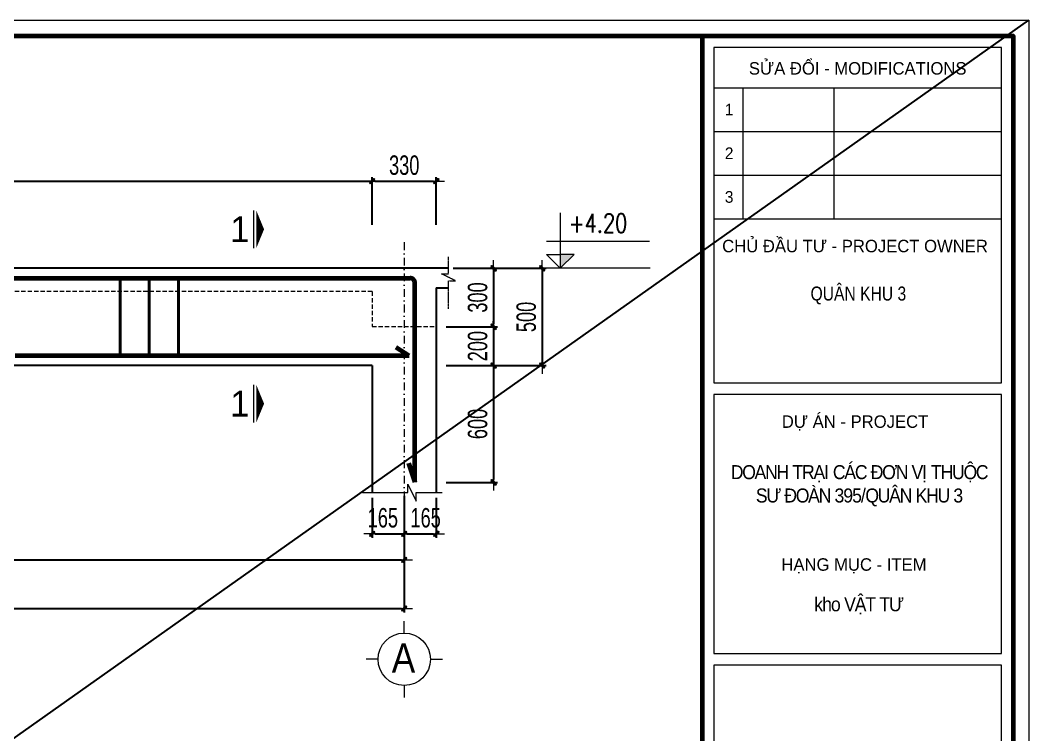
# Model space of a CAD drawing. Header units: millimetres. Extents: x -182770 to 489476, y -561170 to -280028.
# Drawn here: x 144710 to 157676, y -521771 to -512589 of the extents above; entities that cross this region are included whole.
import ezdxf
from ezdxf.enums import TextEntityAlignment as Align

# ---------------------------------------------------------------- set-up
doc = ezdxf.new("R2010")
doc.units = ezdxf.units.MM
doc.header["$MEASUREMENT"] = 0
doc.header["$PDMODE"] = 32
doc.linetypes.add('DASHDOT', pattern=[1, 0.5, -0.25, 0, -0.25])
doc.linetypes.add('HIDDEN', pattern=[0.375, 0.25, -0.125])
doc.layers.get('Defpoints').update_dxf_attribs({"color": 1})
for name, color, linetype, lineweight in [('08. Net Text', 3, 'Continuous', 13), ('EG Text1', 3, 'Continuous', 20), ('Khac', 156, 'Continuous', 9), ('Khungten_LCDI', 7, 'Continuous', 5), ('KICHTHUOC', 8, 'Continuous', 18), ('LC Dim', 8, 'Continuous', 18), ('LC ISO', 153, 'Continuous', 13), ('LC Khac', 4, 'Continuous', 9), ('LC MANH DUT', 35, 'HIDDEN', 5), ('LC Net dam2', 6, 'Continuous', 40), ('LC Net dam3', 1, 'Continuous', 60), ('LC Net manh', 133, 'Continuous', 5), ('LC Net thay', 63, 'Continuous', 25), ('LC Net truc', 79, 'DASHDOT', 13), ('LC Text1', 3, 'Continuous', 20), ('MANH', 35, 'HIDDEN', 5)]:
    doc.layers.add(name, color=color, linetype=linetype, lineweight=lineweight)
doc.layers.add('KCS_Plotter', color=11, linetype='Continuous', plot=False)
doc.styles.add('EG Huy', font='vnsimli.shx', dxfattribs={"width": 0.75})
doc.styles.add('HOATBIF', font='hoatbif.shx', dxfattribs={"width": 0.7})
doc.styles.add('Khungten', font='VHAVAN.TTF', dxfattribs={"width": 0.9, "height": 5000})
doc.styles.add('LC 1', font='VHAVANB.TTF')
doc.styles.add('LC 3', font='vnsimli.shx', dxfattribs={"width": 0.75})
doc.styles.add('Text Khung Ten', font='VHAVAN.TTF')
doc.styles.add('Title', font='VHBLACK.TTF', dxfattribs={"width": 0.8})
doc.dimstyles.new('1-100', dxfattribs={"dimscale": 100, "dimtxt": 2.5, "dimasz": 0.35, "dimexe": 0.5, "dimexo": 0, "dimgap": 0.8, "dimtad": 1, "dimdec": 0, "dimzin": 0, "dimdsep": 46, "dimtxsty": 'HOATBIF', "dimblk1": 'DOT', "dimblk2": 'DOT', "dimsah": 1, "dimcen": -1, "dimdle": 1, "dimclrd": 256, "dimclre": 256, "dimclrt": 4, "dimadec": 3, "dimazin": 2, "dimtfac": 0.333333, "dimtdec": 0, "dimtix": 1, "dimtmove": 2, "dimatfit": 3, "dimldrblk": 'DOT', "dimfxl": 1, "dimtvp": 0.833333, "dimtolj": 1, "dimtzin": 0, "dimarcsym": 0})

# ---------------------------------------------------------------- blocks, each defined once
blk = doc.blocks.new('lcdi fix')
at = {"layer": 'Defpoints', "lineweight": 0}
blk.add_lwpolyline([(-1200, -14850), (-1200, 14850), (40800, 14850), (40800, -14850)], close=True, dxfattribs=at)
at = {"layer": 'Khungten_LCDI', "color": 5, "lineweight": 60}
blk.add_line((36600, 14650), (36600, -14650), dxfattribs=at)
at = {"layer": 'Khungten_LCDI', "color": 5, "lineweight": 25}
blk.add_line((40600, -14650), (40600, 14650), dxfattribs=at)
at = {"layer": 'Khungten_LCDI', "color": 9, "lineweight": 15}
for p, q in [((36750, 13981), (40450, 13981)), ((37123, 13981), (37123, 12297)), ((38293, 13981), (38293, 12297)), ((36750, 13420), (40450, 13420)), ((36750, 12858), (40450, 12858)), ((36750, 12297), (40450, 12297))]:
    blk.add_line(p, q, dxfattribs=at)
at = {"layer": 'Khungten_LCDI', "color": 5, "lineweight": 60}
blk.add_lwpolyline([(0, -14650), (0, 14650), (40600, 14650), (40600, -14650)], close=True, dxfattribs=at)
at = {"layer": 'Khungten_LCDI', "color": 9, "lineweight": 15}
for points in [[(36750, 10190), (40450, 10190), (40450, 14500), (36750, 14500)], [(36750, 6712), (40450, 6712), (40450, 10040), (36750, 10040)], [(36750, 2587), (40450, 2587), (40450, 6562), (36750, 6562)]]:
    blk.add_lwpolyline(points, close=True, dxfattribs=at)
at = {"color": 7, "style": 'Khungten'}
for s, p in [('söa ®æi - modifications', (38600, 14151)), ('chñ ®Çu t\xad - project owner', (38566, 11868)), ('dù ¸n - project', (38566, 9612)), ('h¹ng môc - item', (38552, 7776))]:
    blk.add_text(s, height=160, dxfattribs=at).set_placement(p, align=Align.CENTER)
at = {"color": 4, "char_height": 180, "attachment_point": 5, "style": 'Khungten'}
for s, insert, width in [('{\\f.VnArialH|b0|i0|c0|p34;\\W0.8;qu©n khu 3}', (38609, 11313), 2315.24), ('{\\f.VnArialH|b0|i0|c0|p34;\\W0.9;\\T0.9;doanh tr¹i c¸c ®¬n vÞ thuéc s\xad ®oµn 395/qu©n khu 3}', (38617, 8868), 3461.97), ('{\\f.VnArialH|b0|i0|c0|p34;\\T0.9;kho V\\fArial|b0|i0|c0|p34;ẬT TƯ}', (38609, 7325), 3712.56)]:
    blk.add_mtext(s, dxfattribs=dict(at, insert=insert, width=width))
at = {"color": 7, "style": 'Khungten', "width": 0.8}
for tag, p in [('REVISION', (39499, -10746)), ('NGAYHT', (39546, -11609))]:
    blk.add_attdef(tag, text='', height=200, dxfattribs=at).set_placement(p, align=Align.CENTER)
at = {"layer": '08. Net Text', "color": 7, "style": 'Text Khung Ten'}
blk.add_text('1', height=150, dxfattribs=at).set_placement((36892, 13627))
at = {"layer": '08. Net Text', "color": 7, "ltscale": 2, "style": 'Text Khung Ten'}
for s, p in [('2', (36892, 13065)), ('3', (36892, 12504))]:
    blk.add_text(s, height=150, dxfattribs=at).set_placement(p)
at = {"layer": 'LC Text1', "color": 3, "style": 'LC 1', "width": 1.834006}
for tag, p, p2 in [('TENBANVE1', (36913, -8886), (40339, -8886)), ('TENBANVE2', (36913, -9562), (40339, -9562))]:
    blk.add_attdef(tag, text='', height=250, dxfattribs=at).set_placement(p, p2, align=Align.FIT)
at = {"layer": 'LC Text1', "style": 'Title', "width": 0.7}
blk.add_attdef('SOBANVE', text='', height=250, dxfattribs=at).set_placement((39562, -13896), align=Align.CENTER)
blk = doc.blocks.new('CT')
at = {"layer": 'LC Khac'}
blk.add_hatch(color=252, dxfattribs=at).paths.add_polyline_path([(3.25, 1.6), (1.64, 1.6), (1.64, 0)])
at = {"layer": 'LC Khac', "color": 9, "ltscale": 50}
for p, q in [((0.05, 3.14), (12, 3.14)), ((12.09, 0), (0, 0))]:
    blk.add_line(p, q, dxfattribs=at)
for points in [[(1.64, 6.43), (1.64, 0)], [(1.64, 0), (0.03, 1.6), (1.64, 1.6)], [(1.64, 0), (3.25, 1.6), (1.64, 1.6)]]:
    blk.add_lwpolyline(points, dxfattribs=at)
at = {"layer": 'LC Khac', "color": 3, "style": 'LC 3', "width": 0.75}
blk.add_attdef('CT', (1.91, 3.5), '', height=2.2, dxfattribs=at)
blk = doc.blocks.new('TTRUC')
at = {"layer": 'LC ISO'}
for p, q in [((0, 6.95), (0, 10.13)), ((-6.95, 0), (-10.13, 0)), ((6.95, 0), (10.13, 0)), ((0, -6.95), (0, -10.13))]:
    blk.add_line(p, q, dxfattribs=at)
at = {"layer": 'LC Net manh'}
blk.add_circle((0, 0), 6.95, dxfattribs=at)
blk = doc.blocks.new('DOT')
at = {"layer": 'LC Dim'}
blk.add_line((-3, 0), (3, 0), dxfattribs=at)
at = {"layer": 'LC Dim', "color": 4}
blk.add_line((-1, -1), (1, 1), dxfattribs=at)
blk.add_lwpolyline([(0.5, 1), (-1, -0.5), (-0.5, -1), (1, 0.5)], close=True, dxfattribs=at)
blk = doc.blocks.new('*D941')
at = {"layer": 'Defpoints', "color": 0, "ltscale": 2, "transparency": 16777216}
for p in [(149234, -518728), (149647, -518728), (149647, -519189)]:
    blk.add_point(p, dxfattribs=at)
at = {"layer": 'LC Dim', "lineweight": -2, "ltscale": 2, "transparency": 16777216}
for p, q in [((149234, -518728), (149234, -519239)), ((149647, -518728), (149647, -519239)), ((149269, -519189), (149612, -519189))]:
    blk.add_line(p, q, dxfattribs=at)
at = {"layer": 'LC Dim', "lineweight": -2, "ltscale": 2, "transparency": 16777216, "xscale": 35, "yscale": 35, "zscale": 35, "rotation": 180}
blk.add_blockref('DOT', (149234, -519189), dxfattribs=at)
at = {"layer": 'LC Dim', "lineweight": -2, "ltscale": 2, "transparency": 16777216, "xscale": 35, "yscale": 35, "zscale": 35}
blk.add_blockref('DOT', (149647, -519189), dxfattribs=at)
at = {"layer": 'LC Dim', "color": 4, "ltscale": 2, "transparency": 16777216, "insert": (149372, -518984), "char_height": 250, "attachment_point": 5, "style": 'HOATBIF'}
blk.add_mtext('\\A1;165', dxfattribs=at)
blk = doc.blocks.new('_Dot')
at = {"color": 0, "linetype": 'ByBlock', "lineweight": -2}
blk.add_line((-0.5, 0), (-1, 0), dxfattribs=at)
at = {"color": 0, "linetype": 'ByBlock', "const_width": 0.5}
blk.add_lwpolyline([(-0.25, 0, 1), (0.25, 0, 1)], format="xyb", close=True, dxfattribs=at)
blk = doc.blocks.new('*D942')
at = {"layer": 'Defpoints', "color": 0, "ltscale": 2, "transparency": 16777216}
for p in [(149647, -518728), (150059, -518728), (150059, -519189)]:
    blk.add_point(p, dxfattribs=at)
at = {"layer": 'LC Dim', "lineweight": -2, "ltscale": 2, "transparency": 16777216}
for p, q in [((149647, -518728), (149647, -519239)), ((150059, -518728), (150059, -519239)), ((149682, -519189), (150024, -519189))]:
    blk.add_line(p, q, dxfattribs=at)
at = {"layer": 'LC Dim', "lineweight": -2, "ltscale": 2, "transparency": 16777216, "xscale": 35, "yscale": 35, "zscale": 35, "rotation": 180}
blk.add_blockref('DOT', (149647, -519189), dxfattribs=at)
at = {"layer": 'LC Dim', "lineweight": -2, "ltscale": 2, "transparency": 16777216, "xscale": 35, "yscale": 35, "zscale": 35}
blk.add_blockref('DOT', (150059, -519189), dxfattribs=at)
at = {"layer": 'LC Dim', "color": 4, "ltscale": 2, "transparency": 16777216, "insert": (149922, -518984), "char_height": 250, "attachment_point": 5, "style": 'HOATBIF'}
blk.add_mtext('\\A1;165', dxfattribs=at)
blk = doc.blocks.new('*D945')
at = {"layer": 'Defpoints', "color": 0, "ltscale": 2, "transparency": 16777216}
for p in [(134647, -518701), (149647, -518701), (149647, -519523)]:
    blk.add_point(p, dxfattribs=at)
at = {"layer": 'LC Dim', "lineweight": -2, "ltscale": 2, "transparency": 16777216}
for p, q in [((134647, -518701), (134647, -519573)), ((149647, -518701), (149647, -519573)), ((134682, -519523), (149612, -519523))]:
    blk.add_line(p, q, dxfattribs=at)
at = {"layer": 'LC Dim', "lineweight": -2, "ltscale": 2, "transparency": 16777216, "xscale": 35, "yscale": 35, "zscale": 35, "rotation": 180}
blk.add_blockref('DOT', (134647, -519523), dxfattribs=at)
at = {"layer": 'LC Dim', "lineweight": -2, "ltscale": 2, "transparency": 16777216, "xscale": 35, "yscale": 35, "zscale": 35}
blk.add_blockref('DOT', (149647, -519523), dxfattribs=at)
at = {"layer": 'LC Dim', "color": 4, "ltscale": 2, "transparency": 16777216, "insert": (142147, -519318), "char_height": 250, "attachment_point": 5, "style": 'HOATBIF'}
blk.add_mtext('\\A1;6000', dxfattribs=at)
blk = doc.blocks.new('*D946')
at = {"layer": 'Defpoints', "color": 0, "ltscale": 2, "transparency": 16777216}
for p in [(134647, -518701), (149647, -518701), (149647, -520148)]:
    blk.add_point(p, dxfattribs=at)
at = {"layer": 'LC Dim', "lineweight": -2, "ltscale": 2, "transparency": 16777216}
for p, q in [((134647, -518701), (134647, -520198)), ((149647, -518701), (149647, -520198)), ((134682, -520148), (149612, -520148))]:
    blk.add_line(p, q, dxfattribs=at)
at = {"layer": 'LC Dim', "lineweight": -2, "ltscale": 2, "transparency": 16777216, "xscale": 35, "yscale": 35, "zscale": 35, "rotation": 180}
blk.add_blockref('DOT', (134647, -520148), dxfattribs=at)
at = {"layer": 'LC Dim', "lineweight": -2, "ltscale": 2, "transparency": 16777216, "xscale": 35, "yscale": 35, "zscale": 35}
blk.add_blockref('DOT', (149647, -520148), dxfattribs=at)
at = {"layer": 'LC Dim', "color": 4, "ltscale": 2, "transparency": 16777216, "insert": (142147, -519943), "char_height": 250, "attachment_point": 5, "style": 'HOATBIF'}
blk.add_mtext('\\A1;6000', dxfattribs=at)
blk = doc.blocks.new('*D948')
at = {"layer": 'Defpoints', "color": 0, "ltscale": 2, "transparency": 16777216}
for p in [(150274, -515777), (150274, -516527), (150796, -516527)]:
    blk.add_point(p, dxfattribs=at)
at = {"layer": 'LC Dim', "lineweight": -2, "ltscale": 2, "transparency": 16777216}
for p, q in [((150274, -515777), (150846, -515777)), ((150796, -515812), (150796, -516492)), ((150274, -516527), (150846, -516527))]:
    blk.add_line(p, q, dxfattribs=at)
at = {"layer": 'LC Dim', "lineweight": -2, "ltscale": 2, "transparency": 16777216, "xscale": 35, "yscale": 35, "zscale": 35}
for p, rotation in [((150796, -515777), 90), ((150796, -516527), 270)]:
    blk.add_blockref('DOT', p, dxfattribs=dict(at, rotation=rotation))
at = {"layer": 'LC Dim', "color": 4, "ltscale": 2, "transparency": 16777216, "insert": (150591, -516152), "char_height": 250, "attachment_point": 5, "rotation": 90, "style": 'HOATBIF'}
blk.add_mtext('\\A1;300', dxfattribs=at)
blk = doc.blocks.new('*D949')
at = {"layer": 'Defpoints', "color": 0, "ltscale": 2, "transparency": 16777216}
for p in [(150187, -516527), (150187, -517027), (150796, -517027)]:
    blk.add_point(p, dxfattribs=at)
at = {"layer": 'LC Dim', "lineweight": -2, "ltscale": 2, "transparency": 16777216}
for p, q in [((150187, -516527), (150846, -516527)), ((150796, -516492), (150796, -516457)), ((150796, -516527), (150796, -517027)), ((150187, -517027), (150846, -517027)), ((150796, -517062), (150796, -517097))]:
    blk.add_line(p, q, dxfattribs=at)
at = {"layer": 'LC Dim', "lineweight": -2, "ltscale": 2, "transparency": 16777216, "xscale": 35, "yscale": 35, "zscale": 35}
for p, rotation in [((150796, -516527), 270), ((150796, -517027), 90)]:
    blk.add_blockref('DOT', p, dxfattribs=dict(at, rotation=rotation))
at = {"layer": 'LC Dim', "color": 4, "ltscale": 2, "transparency": 16777216, "insert": (150591, -516777), "char_height": 250, "attachment_point": 5, "rotation": 90, "style": 'HOATBIF'}
blk.add_mtext('\\A1;200', dxfattribs=at)
blk = doc.blocks.new('*D950')
at = {"layer": 'Defpoints', "color": 0, "ltscale": 2, "transparency": 16777216}
for p in [(150187, -517027), (150187, -518527), (150796, -518527)]:
    blk.add_point(p, dxfattribs=at)
at = {"layer": 'LC Dim', "lineweight": -2, "ltscale": 2, "transparency": 16777216}
for p, q in [((150187, -517027), (150846, -517027)), ((150796, -517062), (150796, -518492)), ((150187, -518527), (150846, -518527))]:
    blk.add_line(p, q, dxfattribs=at)
at = {"layer": 'LC Dim', "lineweight": -2, "ltscale": 2, "transparency": 16777216, "xscale": 35, "yscale": 35, "zscale": 35}
for p, rotation in [((150796, -517027), 90), ((150796, -518527), 270)]:
    blk.add_blockref('DOT', p, dxfattribs=dict(at, rotation=rotation))
at = {"layer": 'LC Dim', "color": 4, "ltscale": 2, "transparency": 16777216, "insert": (150591, -517777), "char_height": 250, "attachment_point": 5, "rotation": 90, "style": 'HOATBIF'}
blk.add_mtext('\\A1;600', dxfattribs=at)
blk = doc.blocks.new('*D951')
at = {"layer": 'Defpoints', "color": 0, "ltscale": 2, "transparency": 16777216}
for p in [(150274, -515777), (150274, -517027), (151421, -517027)]:
    blk.add_point(p, dxfattribs=at)
at = {"layer": 'LC Dim', "lineweight": -2, "ltscale": 2, "transparency": 16777216}
for p, q in [((150274, -515777), (151471, -515777)), ((151421, -515812), (151421, -516992)), ((150274, -517027), (151471, -517027))]:
    blk.add_line(p, q, dxfattribs=at)
at = {"layer": 'LC Dim', "lineweight": -2, "ltscale": 2, "transparency": 16777216, "xscale": 35, "yscale": 35, "zscale": 35}
for p, rotation in [((151421, -515777), 90), ((151421, -517027), 270)]:
    blk.add_blockref('DOT', p, dxfattribs=dict(at, rotation=rotation))
at = {"layer": 'LC Dim', "color": 4, "ltscale": 2, "transparency": 16777216, "insert": (151216, -516402), "char_height": 250, "attachment_point": 5, "rotation": 90, "style": 'HOATBIF'}
blk.add_mtext('\\A1;500', dxfattribs=at)
blk = doc.blocks.new('*D953')
at = {"layer": 'Defpoints', "color": 0, "ltscale": 2, "transparency": 16777216}
for p in [(149234, -514658), (135059, -515217), (149234, -515217)]:
    blk.add_point(p, dxfattribs=at)
at = {"layer": 'LC Dim', "lineweight": -2, "ltscale": 2, "transparency": 16777216}
for p, q in [((135059, -515217), (135059, -514608)), ((149234, -515217), (149234, -514608)), ((135094, -514658), (149199, -514658))]:
    blk.add_line(p, q, dxfattribs=at)
at = {"layer": 'LC Dim', "lineweight": -2, "ltscale": 2, "transparency": 16777216, "xscale": 35, "yscale": 35, "zscale": 35, "rotation": 180}
blk.add_blockref('DOT', (135059, -514658), dxfattribs=at)
at = {"layer": 'LC Dim', "lineweight": -2, "ltscale": 2, "transparency": 16777216, "xscale": 35, "yscale": 35, "zscale": 35}
blk.add_blockref('DOT', (149234, -514658), dxfattribs=at)
at = {"layer": 'LC Dim', "color": 4, "ltscale": 2, "transparency": 16777216, "insert": (142147, -514453), "char_height": 250, "attachment_point": 5, "style": 'HOATBIF'}
blk.add_mtext('\\A1;5670', dxfattribs=at)
blk = doc.blocks.new('*D954')
at = {"layer": 'Defpoints', "color": 0, "ltscale": 2, "transparency": 16777216}
for p in [(150059, -514658), (149234, -515217), (150059, -515217)]:
    blk.add_point(p, dxfattribs=at)
at = {"layer": 'LC Dim', "lineweight": -2, "ltscale": 2, "transparency": 16777216}
for p, q in [((149234, -515217), (149234, -514608)), ((150059, -515217), (150059, -514608)), ((149269, -514658), (150024, -514658))]:
    blk.add_line(p, q, dxfattribs=at)
at = {"layer": 'LC Dim', "lineweight": -2, "ltscale": 2, "transparency": 16777216, "xscale": 35, "yscale": 35, "zscale": 35, "rotation": 180}
blk.add_blockref('DOT', (149234, -514658), dxfattribs=at)
at = {"layer": 'LC Dim', "lineweight": -2, "ltscale": 2, "transparency": 16777216, "xscale": 35, "yscale": 35, "zscale": 35}
blk.add_blockref('DOT', (150059, -514658), dxfattribs=at)
at = {"layer": 'LC Dim', "color": 4, "ltscale": 2, "transparency": 16777216, "insert": (149647, -514453), "char_height": 250, "attachment_point": 5, "style": 'HOATBIF'}
blk.add_mtext('\\A1;330', dxfattribs=at)

msp = doc.modelspace()

# ---------------------------------------------------------------- linework, layer by layer
at = {"layer": 'KCS_Plotter', "ltscale": 250}
msp.add_line((115676.1, -542288.8), (157676.1, -512588.8), dxfattribs=at)
at = {"layer": 'LC Dim', "ltscale": 2}
msp.add_lwpolyline([(149109.5, -518658.4), (149691.1, -518658.4), (149691.1, -518548.4), (149801.1, -518768.4), (149801.1, -518658.4), (150132.7, -518658.4)], dxfattribs=at)
at = {"layer": 'LC Khac', "color": 1, "ltscale": 2}
for p, q in [((147711.1, -515033.2), (147711.1, -515518.7)), ((147711.1, -517273.4), (147711.1, -517758.9))]:
    msp.add_line(p, q, dxfattribs=at)
for points in [[(147845.1, -515275.9, 0, 471.4, 0), (147747.7, -515275.9, 275, 275, 0)], [(147845.1, -517516.2, 0, 471.4, 0), (147747.7, -517516.2, 275, 275, 0)]]:
    msp.add_lwpolyline(points, format="xyseb", dxfattribs=at)
at = {"layer": 'LC MANH DUT', "ltscale": 220}
for p, q in [((149234.3, -516076.8), (135059.3, -516076.8)), ((149234.3, -516076.8), (149234.3, -516526.8)), ((149234.3, -516526.8), (150059.3, -516526.8))]:
    msp.add_line(p, q, dxfattribs=at)
at = {"layer": 'LC Net dam2'}
for p, q in [((145994.1, -515901.8), (145994.1, -516901.8)), ((146369.1, -515901.8), (146369.1, -516901.8)), ((146744.1, -515901.8), (146744.1, -516901.8))]:
    msp.add_line(p, q, dxfattribs=at)
at = {"layer": 'LC Net dam3'}
for p, q in [((134571.8, -515901.8), (145021.8, -515901.8)), ((145021.8, -515901.8), (149721.8, -515901.8)), ((149784.3, -518526.8), (149784.3, -515964.3)), ((149708.3, -516901.8), (144646.8, -516901.8)), ((149700, -518280.7), (149784.3, -518526.8))]:
    msp.add_line(p, q, dxfattribs=at)
at = {"layer": 'LC Net dam3', "ltscale": 2}
msp.add_line((149708.3, -516901.8), (149541.7, -516793.8), dxfattribs=at)
at = {"layer": 'LC Net dam3'}
msp.add_arc((149721.8, -515964.3), 62.5, 359.99592, 90, dxfattribs=at)
at = {"layer": 'LC Net thay', "ltscale": 200}
for p, q in [((150216, -515776.8, -0.3), (134070, -515776.8)), ((150059.3, -516026.8), (150059.3, -518658.4)), ((150059.3, -516026.8), (150216, -516026.8, -59.2)), ((149234.3, -517026.8), (135059.3, -517026.8)), ((149234.3, -517026.8), (149234.3, -518658.4))]:
    msp.add_line(p, q, dxfattribs=at)
at = {"layer": 'LC Net truc', "ltscale": 200}
msp.add_line((149646.8, -515442.6), (149646.8, -520129.2), dxfattribs=at)
at = {"layer": 'MANH', "ltscale": 2, "elevation": -47.3}
msp.add_lwpolyline([(150216, -516299.3), (150216, -515937.7), (150306.4, -515937.7), (150125.6, -515847.3), (150216, -515847.3), (150216, -515630.1)], dxfattribs=at)

# ---------------------------------------------------------------- block references
at = {"layer": 'EG Text1'}
ref = msp.add_blockref('CT', (151471.3, -515776.8), dxfattribs=dict(at, xscale=110.6268069788348, yscale=110.6268069788348, zscale=110.6268069788348))
ref.add_attrib('CT', '+4.20', (151763.2, -515318.7), dxfattribs={"layer": 'Khac', "color": 3, "height": 243.38, "style": 'EG Huy', "width": 0.75})
at = {"layer": 'KICHTHUOC', "xscale": 48.4759066690458, "yscale": 48.4759066690458, "zscale": 48.4759066690458}
msp.add_blockref('TTRUC', (149646.8, -520800.7), dxfattribs=at)
at = {"layer": 'LC Net thay'}
msp.add_blockref('lcdi fix', (116876.1, -527438.8), dxfattribs=at)

# ---------------------------------------------------------------- texts
at = {"ltscale": 2, "style": 'LC 1'}
for p in [(147532.5, -515275.9), (147532.5, -517516.2)]:
    msp.add_attdef('1', text='A', height=330, dxfattribs=at).set_placement(p, align=Align.MIDDLE_CENTER)
at = {"layer": 'LC Text1', "ltscale": 0.2, "style": 'LC 1', "width": 0.9}
msp.add_text('a', height=375, dxfattribs=at).set_placement((149637.8, -521083.4), align=Align.BOTTOM_CENTER)

# ---------------------------------------------------------------- dimensions: what is measured, and where the dimension line sits
at = {"layer": 'LC Dim', "ltscale": 2}
for base, p1, p2, picture, middle in [((149234.3, -514658.1), (135059.3, -515216.7), (149234.3, -515216.7), '*D953', (142146.8, -514453.1)), ((150059.3, -514658.1), (149234.3, -515216.7), (150059.3, -515216.7), '*D954', (149646.8, -514453.1)), ((149646.8, -519522.9), (134646.8, -518700.6), (149646.8, -518700.6), '*D945', (142146.8, -519317.9)), ((149646.8, -520147.9), (134646.8, -518700.6), (149646.8, -518700.6), '*D946', (142146.8, -519942.9))]:
    dim = msp.add_linear_dim(base=base, p1=p1, p2=p2, dimstyle='1-100', override={"dimlfac": 0.4}, dxfattribs=at)
    dim.commit()
    dim.dimension.update_dxf_attribs({"geometry": picture, "text_midpoint": middle})
for base, p1, p2, picture, middle in [((150796.1, -516526.8), (150273.9, -515776.8), (150273.9, -516526.8), '*D948', (150591.1, -516151.8)), ((151421.3, -517026.8), (150273.9, -515776.8), (150273.9, -517026.8), '*D951', (151216.3, -516401.8)), ((150796.1, -517026.8), (150186.6, -516526.8), (150186.6, -517026.8), '*D949', (150591.1, -516776.8)), ((150796.1, -518526.8), (150186.6, -517026.8), (150186.6, -518526.8), '*D950', (150591.1, -517776.8))]:
    dim = msp.add_linear_dim(base=base, p1=p1, p2=p2, angle=90, dimstyle='1-100', override={"dimlfac": 0.4}, dxfattribs=at)
    dim.commit()
    dim.dimension.update_dxf_attribs({"geometry": picture, "text_midpoint": middle})
for base, p1, p2, picture, middle in [((149646.8, -519189.5), (149234.3, -518728.1), (149646.8, -518728.1), '*D941', (149371.8, -518984.5)), ((150059.3, -519189.5), (149646.8, -518728.1), (150059.3, -518728.1), '*D942', (149921.8, -518984.5))]:
    dim = msp.add_linear_dim(base=base, p1=p1, p2=p2, dimstyle='1-100', override={"dimlfac": 0.4}, dxfattribs=at)
    dim.commit()
    dim.dimension.update_dxf_attribs({"geometry": picture, "text_midpoint": middle, "dimtype": 160})

doc.saveas('drawing.dxf')
